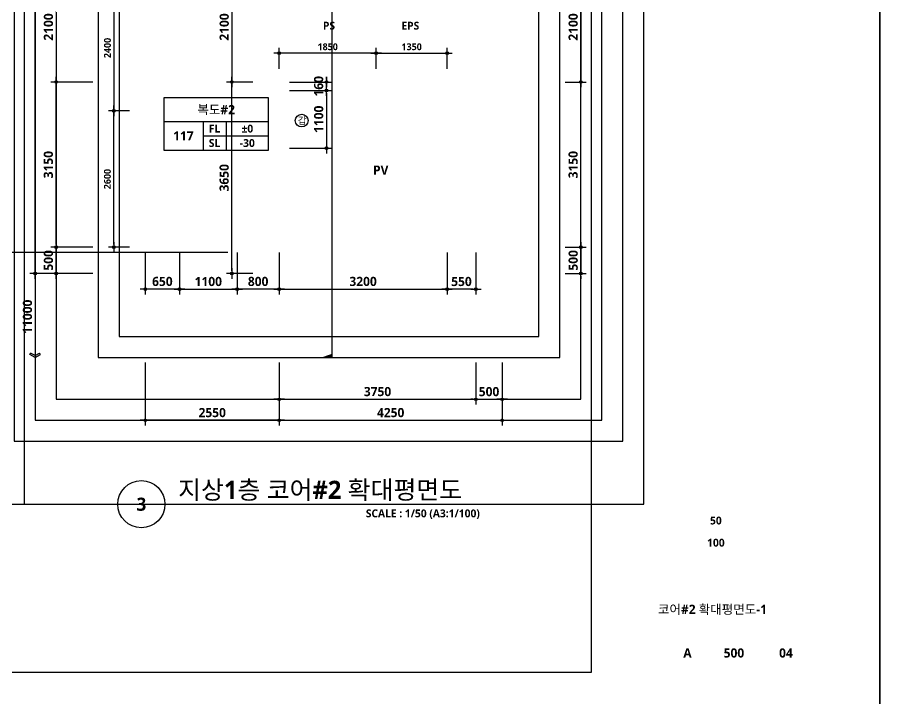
# Model space of a CAD drawing. Header units: millimetres. Extents: x -12482 to 126000, y 0 to 220200.
# Drawn here: x 25569 to 42500, y 30200 to 43176 of the extents above; entities that cross this region are included whole.
import ezdxf
from ezdxf.enums import TextEntityAlignment as Align

# ---------------------------------------------------------------- set-up
doc = ezdxf.new("R2010")
doc.units = ezdxf.units.MM
doc.header["$LTSCALE"] = 60
doc.layers.get('Defpoints').update_dxf_attribs({"color": 153})
for name, color, linetype in [('A-ANNO-DIM', 4, 'Continuous'), ('A-ANNO-GRA1', 7, 'Continuous'), ('A-ANNO-SYMB', 7, 'Continuous'), ('A-ANNO-TEXT1', 7, 'Continuous'), ('A-ANNO-TEXT2', 3, 'Continuous'), ('A-ANNO-TITL', 7, 'Continuous'), ('A-ST-AXIS-DIM', 7, 'Continuous'), ('AA-MKXX', 3, 'Continuous'), ('AA-XXXX-TXT1', 2, 'Continuous')]:
    doc.layers.add(name, color=color, linetype=linetype)
for name, color, linetype, plot in [('Defpoint', 161, 'Continuous', False), ('G(그리드1)', 185, 'Continuous', False), ('G(그리드2)', 235, 'Continuous', False)]:
    doc.layers.add(name, color=color, linetype=linetype, plot=plot)
doc.styles.add('2020음성 1차', font='NanumGothicBold.ttf')
doc.styles.add('SH_나눔', font='')
doc.styles.add('SH_진천_나눔', font='')
doc.styles.get('SH_나눔').set_extended_font_data('NanumGothic', bold=True)
doc.styles.get('SH_진천_나눔').set_extended_font_data('NanumGothic', bold=True)
doc.dimstyles.new('SHP 50', dxfattribs={"dimscale": 50, "dimtxt": 3.5, "dimasz": 1, "dimexe": 2, "dimexo": 2, "dimgap": 1, "dimtad": 1, "dimdec": 0, "dimzin": 0, "dimdsep": 46, "dimtxsty": 'SH_진천_나눔', "dimblk": 'DIMDOT', "dimcen": 0.09, "dimclrd": 256, "dimclre": 256, "dimclrt": 3, "dimadec": 0, "dimazin": 1, "dimtfac": 1, "dimtdec": 0, "dimtix": 1, "dimtmove": 2, "dimatfit": 0, "dimldrblk": 'DIMDOT', "dimfxl": 1, "dimtolj": 1, "dimtzin": 0, "dimlwd": -1, "dimlwe": -1, "dimarcsym": 0})
doc.dimstyles.new('SHP 50내부', dxfattribs={"dimscale": 50, "dimtxt": 2.6, "dimasz": 1, "dimexe": 2, "dimexo": 2, "dimgap": 1, "dimtad": 1, "dimdec": 0, "dimzin": 0, "dimdsep": 46, "dimtxsty": '2020음성 1차', "dimblk": 'DIMDOT', "dimcen": 0.09, "dimclrd": 256, "dimclre": 256, "dimclrt": 3, "dimadec": 0, "dimazin": 1, "dimtfac": 1, "dimtdec": 0, "dimtix": 1, "dimtmove": 2, "dimatfit": 0, "dimldrblk": 'DIMDOT', "dimfxl": 1, "dimtolj": 1, "dimtzin": 0, "dimlwd": -1, "dimlwe": -1, "dimarcsym": 0})

# ---------------------------------------------------------------- blocks, each defined once
blk = doc.blocks.new('*U13165')
at = {"layer": 'A-ANNO-TITL'}
blk.add_line((0, 0), (6250, 0), dxfattribs=at)
blk.add_circle((-450, 0), 450, dxfattribs=at)
at = {"layer": 'AA-XXXX-TXT1', "style": 'SH_진천_나눔'}
blk.add_attdef('DWG.TITLE', (250, 100), '', height=350, dxfattribs=at)
at = {"layer": 'AA-XXXX-TXT1', "color": 7, "style": 'SH_진천_나눔'}
blk.add_attdef('NO1', text='', height=300, dxfattribs=at).set_placement((-450, 0), align=Align.MIDDLE)
at = {"layer": 'AA-XXXX-TXT1', "style": 'SH_진천_나눔'}
blk.add_attdef('SCALE', text='', height=150, dxfattribs=at).set_placement((6000, -100), align=Align.TOP_RIGHT)
blk = doc.blocks.new('DIMDOT')
at = {"color": 0}
blk.add_line((-2, 0), (2, 0), dxfattribs=at)
for radius in [0.5, 0.25]:
    blk.add_circle((0, 0), radius, dxfattribs=at)
blk = doc.blocks.new('*D17116')
at = {"layer": 'A-ST-AXIS-DIM'}
for p, q in [((27000, 50800), (25800, 50800)), ((25900, 38350), (25900, 50750)), ((27000, 38300), (25800, 38300))]:
    blk.add_line(p, q, dxfattribs=at)
at = {"layer": 'Defpoints', "color": 0}
for p in [(25900, 50800), (27100, 50800), (27100, 38300)]:
    blk.add_point(p, dxfattribs=at)
at = {"layer": 'A-ST-AXIS-DIM', "linetype": 'ByBlock', "xscale": 50, "yscale": 50, "zscale": 50}
for p, rotation in [((25900, 50800), 90), ((25900, 38300), 270)]:
    blk.add_blockref('DIMDOT', p, dxfattribs=dict(at, rotation=rotation))
at = {"layer": 'A-ST-AXIS-DIM', "color": 3, "insert": (25754, 44550), "char_height": 175, "attachment_point": 5, "rotation": 90, "style": 'SH_진천_나눔'}
blk.add_mtext('\\A1;12500', dxfattribs=at)
blk = doc.blocks.new('arrow1')
at = {"color": 0}
for p, q in [((0, 0), (0.286, 0.501)), ((0, 0), (0.286, -0.501)), ((0.165, 0), (0.41, 0.429)), ((0.165, 0), (0.41, -0.429)), ((0.286, 0.501), (0.41, 0.43)), ((0.286, -0.501), (0.41, -0.43))]:
    blk.add_line(p, q, dxfattribs=at)
blk = doc.blocks.new('*D17117')
at = {"layer": 'A-ST-AXIS-DIM'}
for p, q in [((27000, 38800), (26200, 38800)), ((26300, 38850), (26300, 38900)), ((26300, 38300), (26300, 38800)), ((27000, 38300), (26200, 38300)), ((26300, 38250), (26300, 38200))]:
    blk.add_line(p, q, dxfattribs=at)
at = {"layer": 'Defpoints', "color": 0}
for p in [(26300, 38800), (27100, 38800), (27100, 38300)]:
    blk.add_point(p, dxfattribs=at)
at = {"layer": 'A-ST-AXIS-DIM', "linetype": 'ByBlock', "xscale": 50, "yscale": 50, "zscale": 50}
for p, rotation in [((26300, 38800), 270), ((26300, 38300), 90)]:
    blk.add_blockref('DIMDOT', p, dxfattribs=dict(at, rotation=rotation))
at = {"layer": 'A-ST-AXIS-DIM', "color": 3, "insert": (26154, 38550), "char_height": 175, "attachment_point": 5, "rotation": 90, "style": 'SH_진천_나눔'}
blk.add_mtext('\\A1;500', dxfattribs=at)
blk = doc.blocks.new('*D17771')
at = {"layer": 'A-ANNO-DIM'}
for p, q in [((30550, 42200), (30550, 42600)), ((32350, 42500), (30600, 42500)), ((32400, 42200), (32400, 42600))]:
    blk.add_line(p, q, dxfattribs=at)
at = {"layer": 'Defpoints', "color": 0}
for p in [(30550, 42500), (30550, 42100), (32400, 42100)]:
    blk.add_point(p, dxfattribs=at)
at = {"layer": 'A-ANNO-DIM', "linetype": 'ByBlock', "xscale": 50, "yscale": 50, "zscale": 50, "rotation": 180}
blk.add_blockref('DIMDOT', (30550, 42500), dxfattribs=at)
at = {"layer": 'A-ANNO-DIM', "linetype": 'ByBlock', "xscale": 50, "yscale": 50, "zscale": 50}
blk.add_blockref('DIMDOT', (32400, 42500), dxfattribs=at)
at = {"layer": 'A-ANNO-DIM', "color": 3, "insert": (31475, 42622), "char_height": 130, "attachment_point": 5, "style": '2020음성 1차'}
blk.add_mtext('\\A1;1850', dxfattribs=at)
blk = doc.blocks.new('*D17772')
at = {"layer": 'A-ANNO-DIM'}
for p, q in [((32400, 42200), (32400, 42600)), ((32450, 42500), (33700, 42500)), ((33750, 42200), (33750, 42600))]:
    blk.add_line(p, q, dxfattribs=at)
at = {"layer": 'Defpoints', "color": 0}
for p in [(33750, 42500), (32400, 42100), (33750, 42100)]:
    blk.add_point(p, dxfattribs=at)
at = {"layer": 'A-ANNO-DIM', "linetype": 'ByBlock', "xscale": 50, "yscale": 50, "zscale": 50, "rotation": 180}
blk.add_blockref('DIMDOT', (32400, 42500), dxfattribs=at)
at = {"layer": 'A-ANNO-DIM', "linetype": 'ByBlock', "xscale": 50, "yscale": 50, "zscale": 50}
blk.add_blockref('DIMDOT', (33750, 42500), dxfattribs=at)
at = {"layer": 'A-ANNO-DIM', "color": 3, "insert": (33075, 42622), "char_height": 130, "attachment_point": 5, "style": '2020음성 1차'}
blk.add_mtext('\\A1;1350', dxfattribs=at)
blk = doc.blocks.new('갑종 TEXT100')
at = {"layer": 'A-ANNO-SYMB'}
blk.add_circle((0, 0), 243, dxfattribs=at)
at = {"layer": 'A-ANNO-TITL', "style": '2020음성 1차'}
blk.add_text('갑 ', height=266.7, dxfattribs=at).set_placement((67, 0), align=Align.MIDDLE_CENTER)
blk = doc.blocks.new('*D17781')
at = {"layer": 'A-ST-AXIS-DIM'}
for p, q in [((31450, 42000), (31450, 42050)), ((30750, 41950), (31550, 41950)), ((31450, 41790), (31450, 41950)), ((30750, 41790), (31550, 41790)), ((31450, 41740), (31450, 41690))]:
    blk.add_line(p, q, dxfattribs=at)
at = {"layer": 'Defpoints', "color": 0}
for p in [(30650, 41950), (31450, 41950), (30650, 41790)]:
    blk.add_point(p, dxfattribs=at)
at = {"layer": 'A-ST-AXIS-DIM', "linetype": 'ByBlock', "xscale": 50, "yscale": 50, "zscale": 50}
for p, rotation in [((31450, 41950), 270), ((31450, 41790), 90)]:
    blk.add_blockref('DIMDOT', p, dxfattribs=dict(at, rotation=rotation))
at = {"layer": 'A-ST-AXIS-DIM', "color": 3, "insert": (31303, 41870), "char_height": 175, "attachment_point": 5, "rotation": 90, "style": 'SH_진천_나눔'}
blk.add_mtext('\\A1;160', dxfattribs=at)
blk = doc.blocks.new('*D17782')
at = {"layer": 'A-ST-AXIS-DIM'}
for p, q in [((30750, 41790), (31550, 41790)), ((31450, 41740), (31450, 40740)), ((30750, 40690), (31550, 40690))]:
    blk.add_line(p, q, dxfattribs=at)
at = {"layer": 'Defpoints', "color": 0}
for p in [(30650, 41790), (30650, 40690), (31450, 40690)]:
    blk.add_point(p, dxfattribs=at)
at = {"layer": 'A-ST-AXIS-DIM', "linetype": 'ByBlock', "xscale": 50, "yscale": 50, "zscale": 50}
for p, rotation in [((31450, 41790), 90), ((31450, 40690), 270)]:
    blk.add_blockref('DIMDOT', p, dxfattribs=dict(at, rotation=rotation))
at = {"layer": 'A-ST-AXIS-DIM', "color": 3, "insert": (31304, 41240), "char_height": 175, "attachment_point": 5, "rotation": 90, "style": 'SH_진천_나눔'}
blk.add_mtext('\\A1;1100', dxfattribs=at)
blk = doc.blocks.new('*D17783')
at = {"layer": 'A-ST-AXIS-DIM'}
for p, q in [((30550, 36600), (30550, 35400)), ((34800, 36600), (34800, 35400)), ((30600, 35500), (34750, 35500))]:
    blk.add_line(p, q, dxfattribs=at)
at = {"layer": 'Defpoints', "color": 0}
for p in [(30550, 36700), (34800, 36700), (34800, 35500)]:
    blk.add_point(p, dxfattribs=at)
at = {"layer": 'A-ST-AXIS-DIM', "linetype": 'ByBlock', "xscale": 50, "yscale": 50, "zscale": 50, "rotation": 180}
blk.add_blockref('DIMDOT', (30550, 35500), dxfattribs=at)
at = {"layer": 'A-ST-AXIS-DIM', "linetype": 'ByBlock', "xscale": 50, "yscale": 50, "zscale": 50}
blk.add_blockref('DIMDOT', (34800, 35500), dxfattribs=at)
at = {"layer": 'A-ST-AXIS-DIM', "color": 3, "insert": (32675, 35646), "char_height": 175, "attachment_point": 5, "style": 'SH_진천_나눔'}
blk.add_mtext('\\A1;4250', dxfattribs=at)
blk = doc.blocks.new('*D17784')
at = {"layer": 'A-ST-AXIS-DIM'}
for p, q in [((28000, 36600), (28000, 35400)), ((30550, 36600), (30550, 35400)), ((30500, 35500), (28050, 35500))]:
    blk.add_line(p, q, dxfattribs=at)
at = {"layer": 'Defpoints', "color": 0}
for p in [(28000, 36700), (30550, 36700), (28000, 35500)]:
    blk.add_point(p, dxfattribs=at)
at = {"layer": 'A-ST-AXIS-DIM', "linetype": 'ByBlock', "xscale": 50, "yscale": 50, "zscale": 50, "rotation": 180}
blk.add_blockref('DIMDOT', (28000, 35500), dxfattribs=at)
at = {"layer": 'A-ST-AXIS-DIM', "linetype": 'ByBlock', "xscale": 50, "yscale": 50, "zscale": 50}
blk.add_blockref('DIMDOT', (30550, 35500), dxfattribs=at)
at = {"layer": 'A-ST-AXIS-DIM', "color": 3, "insert": (29275, 35646), "char_height": 175, "attachment_point": 5, "style": 'SH_진천_나눔'}
blk.add_mtext('\\A1;2550', dxfattribs=at)
blk = doc.blocks.new('*D17785')
at = {"layer": 'A-ST-AXIS-DIM'}
for p, q in [((34300, 36600), (34300, 35800)), ((34800, 36600), (34800, 35800)), ((34250, 35900), (34200, 35900)), ((34300, 35900), (34800, 35900)), ((34850, 35900), (34900, 35900))]:
    blk.add_line(p, q, dxfattribs=at)
at = {"layer": 'Defpoints', "color": 0}
for p in [(34300, 36700), (34800, 36700), (34800, 35900)]:
    blk.add_point(p, dxfattribs=at)
at = {"layer": 'A-ST-AXIS-DIM', "linetype": 'ByBlock', "xscale": 50, "yscale": 50, "zscale": 50}
blk.add_blockref('DIMDOT', (34300, 35900), dxfattribs=at)
at = {"layer": 'A-ST-AXIS-DIM', "linetype": 'ByBlock', "xscale": 50, "yscale": 50, "zscale": 50, "rotation": 180}
blk.add_blockref('DIMDOT', (34800, 35900), dxfattribs=at)
at = {"layer": 'A-ST-AXIS-DIM', "color": 3, "insert": (34550, 36046), "char_height": 175, "attachment_point": 5, "style": 'SH_진천_나눔'}
blk.add_mtext('\\A1;500', dxfattribs=at)
blk = doc.blocks.new('*D17786')
at = {"layer": 'A-ST-AXIS-DIM'}
for p, q in [((30550, 36600), (30550, 35800)), ((34300, 36600), (34300, 35800)), ((30600, 35900), (34250, 35900))]:
    blk.add_line(p, q, dxfattribs=at)
at = {"layer": 'Defpoints', "color": 0}
for p in [(30550, 36700), (34300, 36700), (34300, 35900)]:
    blk.add_point(p, dxfattribs=at)
at = {"layer": 'A-ST-AXIS-DIM', "linetype": 'ByBlock', "xscale": 50, "yscale": 50, "zscale": 50, "rotation": 180}
blk.add_blockref('DIMDOT', (30550, 35900), dxfattribs=at)
at = {"layer": 'A-ST-AXIS-DIM', "linetype": 'ByBlock', "xscale": 50, "yscale": 50, "zscale": 50}
blk.add_blockref('DIMDOT', (34300, 35900), dxfattribs=at)
at = {"layer": 'A-ST-AXIS-DIM', "color": 3, "insert": (32425, 36047), "char_height": 175, "attachment_point": 5, "style": 'SH_진천_나눔'}
blk.add_mtext('\\A1;3750', dxfattribs=at)
blk = doc.blocks.new('*D17787')
at = {"layer": 'A-ST-AXIS-DIM'}
for p, q in [((28650, 38700), (28650, 37900)), ((29750, 38700), (29750, 37900)), ((28700, 38000), (29700, 38000))]:
    blk.add_line(p, q, dxfattribs=at)
at = {"layer": 'Defpoints', "color": 0}
for p in [(28650, 38800), (29750, 38800), (29750, 38000)]:
    blk.add_point(p, dxfattribs=at)
at = {"layer": 'A-ST-AXIS-DIM', "linetype": 'ByBlock', "xscale": 50, "yscale": 50, "zscale": 50, "rotation": 180}
blk.add_blockref('DIMDOT', (28650, 38000), dxfattribs=at)
at = {"layer": 'A-ST-AXIS-DIM', "linetype": 'ByBlock', "xscale": 50, "yscale": 50, "zscale": 50}
blk.add_blockref('DIMDOT', (29750, 38000), dxfattribs=at)
at = {"layer": 'A-ST-AXIS-DIM', "color": 3, "insert": (29200, 38146), "char_height": 175, "attachment_point": 5, "style": 'SH_진천_나눔'}
blk.add_mtext('\\A1;1100', dxfattribs=at)
blk = doc.blocks.new('*D17788')
at = {"layer": 'A-ST-AXIS-DIM'}
for p, q in [((28000, 38700), (28000, 37900)), ((28650, 38700), (28650, 37900)), ((28600, 38000), (28050, 38000))]:
    blk.add_line(p, q, dxfattribs=at)
at = {"layer": 'Defpoints', "color": 0}
for p in [(28000, 38800), (28650, 38800), (28000, 38000)]:
    blk.add_point(p, dxfattribs=at)
at = {"layer": 'A-ST-AXIS-DIM', "linetype": 'ByBlock', "xscale": 50, "yscale": 50, "zscale": 50, "rotation": 180}
blk.add_blockref('DIMDOT', (28000, 38000), dxfattribs=at)
at = {"layer": 'A-ST-AXIS-DIM', "linetype": 'ByBlock', "xscale": 50, "yscale": 50, "zscale": 50}
blk.add_blockref('DIMDOT', (28650, 38000), dxfattribs=at)
at = {"layer": 'A-ST-AXIS-DIM', "color": 3, "insert": (28325, 38147), "char_height": 175, "attachment_point": 5, "style": 'SH_진천_나눔'}
blk.add_mtext('\\A1;650', dxfattribs=at)
blk = doc.blocks.new('*D17789')
at = {"layer": 'A-ST-AXIS-DIM'}
for p, q in [((29750, 38700), (29750, 37900)), ((30550, 38700), (30550, 37900)), ((30500, 38000), (29800, 38000))]:
    blk.add_line(p, q, dxfattribs=at)
at = {"layer": 'Defpoints', "color": 0}
for p in [(29750, 38800), (30550, 38800), (29750, 38000)]:
    blk.add_point(p, dxfattribs=at)
at = {"layer": 'A-ST-AXIS-DIM', "linetype": 'ByBlock', "xscale": 50, "yscale": 50, "zscale": 50, "rotation": 180}
blk.add_blockref('DIMDOT', (29750, 38000), dxfattribs=at)
at = {"layer": 'A-ST-AXIS-DIM', "linetype": 'ByBlock', "xscale": 50, "yscale": 50, "zscale": 50}
blk.add_blockref('DIMDOT', (30550, 38000), dxfattribs=at)
at = {"layer": 'A-ST-AXIS-DIM', "color": 3, "insert": (30150, 38147), "char_height": 175, "attachment_point": 5, "style": 'SH_진천_나눔'}
blk.add_mtext('\\A1;800', dxfattribs=at)
blk = doc.blocks.new('*D17790')
at = {"layer": 'A-ANNO-DIM'}
for p, q in [((27700, 43800), (27300, 43800)), ((27400, 43750), (27400, 41450)), ((27700, 41400), (27300, 41400))]:
    blk.add_line(p, q, dxfattribs=at)
at = {"layer": 'Defpoints', "color": 0}
for p in [(27800, 43800), (27400, 41400), (27800, 41400)]:
    blk.add_point(p, dxfattribs=at)
at = {"layer": 'A-ANNO-DIM', "linetype": 'ByBlock', "xscale": 50, "yscale": 50, "zscale": 50}
for p, rotation in [((27400, 43800), 90), ((27400, 41400), 270)]:
    blk.add_blockref('DIMDOT', p, dxfattribs=dict(at, rotation=rotation))
at = {"layer": 'A-ANNO-DIM', "color": 3, "insert": (27279, 42600), "char_height": 130, "attachment_point": 5, "rotation": 90, "style": '2020음성 1차'}
blk.add_mtext('\\A1;2400', dxfattribs=at)
blk = doc.blocks.new('*D17797')
at = {"layer": 'A-ANNO-DIM'}
for p, q in [((27700, 41400), (27300, 41400)), ((27400, 38850), (27400, 41350)), ((27700, 38800), (27300, 38800))]:
    blk.add_line(p, q, dxfattribs=at)
at = {"layer": 'Defpoints', "color": 0}
for p in [(27400, 41400), (27800, 41400), (27800, 38800)]:
    blk.add_point(p, dxfattribs=at)
at = {"layer": 'A-ANNO-DIM', "linetype": 'ByBlock', "xscale": 50, "yscale": 50, "zscale": 50}
for p, rotation in [((27400, 41400), 90), ((27400, 38800), 270)]:
    blk.add_blockref('DIMDOT', p, dxfattribs=dict(at, rotation=rotation))
at = {"layer": 'A-ANNO-DIM', "color": 3, "insert": (27278, 40100), "char_height": 130, "attachment_point": 5, "rotation": 90, "style": '2020음성 1차'}
blk.add_mtext('\\A1;2600', dxfattribs=at)
blk = doc.blocks.new('G$C9D92D8A7')
at = {"layer": 'A-ANNO-GRA1'}
for p, q in [((0, 11), (40, 11)), ((15, 11), (15, 0)), ((23.75, 11), (23.75, 0)), ((15, 5.5), (40, 5.5))]:
    blk.add_line(p, q, dxfattribs=at)
blk.add_lwpolyline([(0, 20), (0, 0), (40, 0), (40, 20)], close=True, dxfattribs=at)
at = {"style": '2020음성 1차'}
for tag, height, p in [('실명', 3.5, (20, 15.5)), ('실번호', 3.5, (7.5, 5.5)), ('마감레벨', 3, (31.875, 8.25)), ('구조레벨', 3, (31.875, 2.75))]:
    blk.add_attdef(tag, text='', height=height, dxfattribs=at).set_placement(p, align=Align.MIDDLE_CENTER)
at = {"layer": 'A-ANNO-TEXT1', "style": 'SH_나눔'}
for s, p in [('FL', (19.375, 8.25)), ('SL', (19.375, 2.75))]:
    blk.add_text(s, height=3, dxfattribs=at).set_placement(p, align=Align.MIDDLE)
blk = doc.blocks.new('*D17830')
at = {"layer": 'A-ST-AXIS-DIM'}
for p, q in [((36000, 44050), (36400, 44050)), ((36300, 44000), (36300, 42000)), ((36000, 41950), (36400, 41950))]:
    blk.add_line(p, q, dxfattribs=at)
at = {"layer": 'Defpoints', "color": 0}
for p in [(35900, 44050), (35900, 41950), (36300, 41950)]:
    blk.add_point(p, dxfattribs=at)
at = {"layer": 'A-ST-AXIS-DIM', "linetype": 'ByBlock', "xscale": 50, "yscale": 50, "zscale": 50}
for p, rotation in [((36300, 44050), 90), ((36300, 41950), 270)]:
    blk.add_blockref('DIMDOT', p, dxfattribs=dict(at, rotation=rotation))
at = {"layer": 'A-ST-AXIS-DIM', "color": 3, "insert": (36154, 43000), "char_height": 175, "attachment_point": 5, "rotation": 90, "style": 'SH_진천_나눔'}
blk.add_mtext('\\A1;2100', dxfattribs=at)
blk = doc.blocks.new('*D17831')
at = {"layer": 'A-ST-AXIS-DIM'}
for p, q in [((36000, 41950), (36400, 41950)), ((36300, 38850), (36300, 41900)), ((36000, 38800), (36400, 38800))]:
    blk.add_line(p, q, dxfattribs=at)
at = {"layer": 'Defpoints', "color": 0}
for p in [(35900, 41950), (36300, 41950), (35900, 38800)]:
    blk.add_point(p, dxfattribs=at)
at = {"layer": 'A-ST-AXIS-DIM', "linetype": 'ByBlock', "xscale": 50, "yscale": 50, "zscale": 50}
for p, rotation in [((36300, 41950), 90), ((36300, 38800), 270)]:
    blk.add_blockref('DIMDOT', p, dxfattribs=dict(at, rotation=rotation))
at = {"layer": 'A-ST-AXIS-DIM', "color": 3, "insert": (36153, 40375), "char_height": 175, "attachment_point": 5, "rotation": 90, "style": 'SH_진천_나눔'}
blk.add_mtext('\\A1;3150', dxfattribs=at)
blk = doc.blocks.new('*D17832')
at = {"layer": 'A-ST-AXIS-DIM'}
for p, q in [((36000, 38800), (36400, 38800)), ((36300, 38850), (36300, 38900)), ((36300, 38800), (36300, 38300)), ((36000, 38300), (36400, 38300)), ((36300, 38250), (36300, 38200))]:
    blk.add_line(p, q, dxfattribs=at)
at = {"layer": 'Defpoints', "color": 0}
for p in [(35900, 38800), (35900, 38300), (36300, 38300)]:
    blk.add_point(p, dxfattribs=at)
at = {"layer": 'A-ST-AXIS-DIM', "linetype": 'ByBlock', "xscale": 50, "yscale": 50, "zscale": 50}
for p, rotation in [((36300, 38800), 270), ((36300, 38300), 90)]:
    blk.add_blockref('DIMDOT', p, dxfattribs=dict(at, rotation=rotation))
at = {"layer": 'A-ST-AXIS-DIM', "color": 3, "insert": (36154, 38550), "char_height": 175, "attachment_point": 5, "rotation": 90, "style": 'SH_진천_나눔'}
blk.add_mtext('\\A1;500', dxfattribs=at)
blk = doc.blocks.new('*D17839')
at = {"layer": 'A-ST-AXIS-DIM'}
for p, q in [((30050, 44050), (29550, 44050)), ((29650, 44000), (29650, 42000)), ((30050, 41950), (29550, 41950))]:
    blk.add_line(p, q, dxfattribs=at)
at = {"layer": 'Defpoints', "color": 0}
for p in [(30150, 44050), (29650, 41950), (30150, 41950)]:
    blk.add_point(p, dxfattribs=at)
at = {"layer": 'A-ST-AXIS-DIM', "linetype": 'ByBlock', "xscale": 50, "yscale": 50, "zscale": 50}
for p, rotation in [((29650, 44050), 90), ((29650, 41950), 270)]:
    blk.add_blockref('DIMDOT', p, dxfattribs=dict(at, rotation=rotation))
at = {"layer": 'A-ST-AXIS-DIM', "color": 3, "insert": (29504, 43000), "char_height": 175, "attachment_point": 5, "rotation": 90, "style": 'SH_진천_나눔'}
blk.add_mtext('\\A1;2100', dxfattribs=at)
blk = doc.blocks.new('*D17840')
at = {"layer": 'A-ST-AXIS-DIM'}
for p, q in [((30050, 41950), (29550, 41950)), ((29650, 38350), (29650, 41900)), ((30050, 38300), (29550, 38300))]:
    blk.add_line(p, q, dxfattribs=at)
at = {"layer": 'Defpoints', "color": 0}
for p in [(29650, 41950), (30150, 41950), (30150, 38300)]:
    blk.add_point(p, dxfattribs=at)
at = {"layer": 'A-ST-AXIS-DIM', "linetype": 'ByBlock', "xscale": 50, "yscale": 50, "zscale": 50}
for p, rotation in [((29650, 41950), 89.99999999999994), ((29650, 38300), 269.9999999999999)]:
    blk.add_blockref('DIMDOT', p, dxfattribs=dict(at, rotation=rotation))
at = {"layer": 'A-ST-AXIS-DIM', "color": 3, "insert": (29503, 40125), "char_height": 175, "attachment_point": 5, "rotation": 90, "style": 'SH_진천_나눔'}
blk.add_mtext('\\A1;3650', dxfattribs=at)
blk = doc.blocks.new('*D18323')
at = {"layer": 'A-ST-AXIS-DIM'}
for p, q in [((27000, 44050), (26200, 44050)), ((26300, 44000), (26300, 42000)), ((27000, 41950), (26200, 41950))]:
    blk.add_line(p, q, dxfattribs=at)
at = {"layer": 'Defpoints', "color": 0}
for p in [(27100, 44050), (26300, 41950), (27100, 41950)]:
    blk.add_point(p, dxfattribs=at)
at = {"layer": 'A-ST-AXIS-DIM', "linetype": 'ByBlock', "xscale": 50, "yscale": 50, "zscale": 50}
for p, rotation in [((26300, 44050), 90), ((26300, 41950), 270)]:
    blk.add_blockref('DIMDOT', p, dxfattribs=dict(at, rotation=rotation))
at = {"layer": 'A-ST-AXIS-DIM', "color": 3, "insert": (26154, 43000), "char_height": 175, "attachment_point": 5, "rotation": 90, "style": 'SH_진천_나눔'}
blk.add_mtext('\\A1;2100', dxfattribs=at)
blk = doc.blocks.new('*D18324')
at = {"layer": 'A-ST-AXIS-DIM'}
for p, q in [((27000, 41950), (26200, 41950)), ((26300, 38850), (26300, 41900)), ((27000, 38800), (26200, 38800))]:
    blk.add_line(p, q, dxfattribs=at)
at = {"layer": 'Defpoints', "color": 0}
for p in [(26300, 41950), (27100, 41950), (27100, 38800)]:
    blk.add_point(p, dxfattribs=at)
at = {"layer": 'A-ST-AXIS-DIM', "linetype": 'ByBlock', "xscale": 50, "yscale": 50, "zscale": 50}
for p, rotation in [((26300, 41950), 90), ((26300, 38800), 270)]:
    blk.add_blockref('DIMDOT', p, dxfattribs=dict(at, rotation=rotation))
at = {"layer": 'A-ST-AXIS-DIM', "color": 3, "insert": (26153, 40375), "char_height": 175, "attachment_point": 5, "rotation": 90, "style": 'SH_진천_나눔'}
blk.add_mtext('\\A1;3150', dxfattribs=at)
blk = doc.blocks.new('*D20156')
at = {"layer": 'A-ST-AXIS-DIM'}
for p, q in [((30550, 38700), (30550, 37900)), ((33750, 38700), (33750, 37900)), ((30600, 38000), (33700, 38000))]:
    blk.add_line(p, q, dxfattribs=at)
at = {"layer": 'Defpoints', "color": 0}
for p in [(30550, 38800), (33750, 38800), (33750, 38000)]:
    blk.add_point(p, dxfattribs=at)
at = {"layer": 'A-ST-AXIS-DIM', "linetype": 'ByBlock', "xscale": 50, "yscale": 50, "zscale": 50, "rotation": 180}
blk.add_blockref('DIMDOT', (30550, 38000), dxfattribs=at)
at = {"layer": 'A-ST-AXIS-DIM', "linetype": 'ByBlock', "xscale": 50, "yscale": 50, "zscale": 50}
blk.add_blockref('DIMDOT', (33750, 38000), dxfattribs=at)
at = {"layer": 'A-ST-AXIS-DIM', "color": 3, "insert": (32150, 38147), "char_height": 175, "attachment_point": 5, "style": 'SH_진천_나눔'}
blk.add_mtext('\\A1;3200', dxfattribs=at)
blk = doc.blocks.new('*D20157')
at = {"layer": 'A-ST-AXIS-DIM'}
for p, q in [((33750, 38700), (33750, 37900)), ((34300, 38700), (34300, 37900)), ((34250, 38000), (33800, 38000))]:
    blk.add_line(p, q, dxfattribs=at)
at = {"layer": 'Defpoints', "color": 0}
for p in [(33750, 38800), (34300, 38800), (33750, 38000)]:
    blk.add_point(p, dxfattribs=at)
at = {"layer": 'A-ST-AXIS-DIM', "linetype": 'ByBlock', "xscale": 50, "yscale": 50, "zscale": 50, "rotation": 180}
blk.add_blockref('DIMDOT', (33750, 38000), dxfattribs=at)
at = {"layer": 'A-ST-AXIS-DIM', "linetype": 'ByBlock', "xscale": 50, "yscale": 50, "zscale": 50}
blk.add_blockref('DIMDOT', (34300, 38000), dxfattribs=at)
at = {"layer": 'A-ST-AXIS-DIM', "color": 3, "insert": (34025, 38146), "char_height": 175, "attachment_point": 5, "style": 'SH_진천_나눔'}
blk.add_mtext('\\A1;550', dxfattribs=at)

msp = doc.modelspace()

# ---------------------------------------------------------------- hatches: boundary and pattern name
at = {"layer": 'AA-MKXX'}
msp.add_hatch(color=256, dxfattribs=at).paths.add_polyline_path([(31361.5, 36700), (31561.5, 36770), (31561.5, 36700)])

# ---------------------------------------------------------------- linework, layer by layer
msp.add_line((29575, 38700, 103000), (23700, 38700))
at = {"layer": 'A-ST-AXIS-DIM'}
for p, q in [((26800, 38300), (25800, 38300)), ((25900, 38250), (25900, 36700))]:
    msp.add_line(p, q, dxfattribs=at)
at = {"layer": 'AA-MKXX'}
msp.add_lwpolyline([(31561.5, 36700), (31561.5, 44550), (32761.5, 44550), (32761.5, 52400)], dxfattribs=at)
at = {"layer": 'Defpoint'}
for points in [[(0, 59400), (42000, 59400), (42000, 29700), (0, 29700)], [(42000, 59400), (84000, 59400), (84000, 29700), (42000, 29700)], [(1000, 30700), (36500, 30700), (36500, 58400), (1000, 58400)]]:
    msp.add_lwpolyline(points, close=True, dxfattribs=at)
at = {"layer": 'G(그리드1)'}
for points in [[(25700, 55200), (13300, 55200), (13300, 33900), (25700, 33900)], [(37500, 55200), (25100, 55200), (25100, 33900), (37500, 33900)], [(37100, 54800), (25500, 54800), (25500, 35100), (37100, 35100)], [(36700, 54400), (25900, 54400), (25900, 35500), (36700, 35500)], [(36300, 54000), (26300, 54000), (26300, 35900), (36300, 35900)], [(35900, 52800), (27100, 52800), (27100, 36700), (35900, 36700)]]:
    msp.add_lwpolyline(points, close=True, dxfattribs=at)
at = {"layer": 'G(그리드2)'}
msp.add_lwpolyline([(35500, 52400), (27500, 52400), (27500, 37100), (35500, 37100)], close=True, dxfattribs=at)

# ---------------------------------------------------------------- block references
at = {"xscale": 0.5, "yscale": 0.5, "zscale": 0.5}
msp.add_blockref('갑종 TEXT100', (30980, 41215), dxfattribs=at)
ref = msp.add_blockref('*U13165', (28375, 33900))
ref.add_attrib('SCALE', 'SCALE : 1/50 (A3:1/100)', dxfattribs={"layer": 'A-ANNO-TITL', "height": 150, "style": 'SH_진천_나눔'}).set_placement((34375, 33800), align=Align.TOP_RIGHT)
ref.add_attrib('DWG.TITLE', '지상1층 코어#2 확대평면도', (28625, 34000), dxfattribs={"layer": 'A-ANNO-TITL', "height": 347.908, "style": 'SH_진천_나눔'})
ref.add_attrib('NO1', '3', dxfattribs={"layer": 'A-ANNO-TITL', "color": 7, "height": 250, "style": 'SH_진천_나눔'}).set_placement((27925, 33900), align=Align.MIDDLE)
at = {"layer": 'A-ANNO-TEXT1'}
ref = msp.add_blockref('G$C9D92D8A7', (28350, 40650), dxfattribs=dict(at, xscale=50, yscale=50, zscale=50))
ref.add_attrib('실명', '복도#2', dxfattribs={"layer": 'A-ANNO-TEXT2', "height": 175, "style": '2020음성 1차'}).set_placement((29350, 41425, 171666.7), align=Align.MIDDLE_CENTER)
ref.add_attrib('실번호', '117', dxfattribs={"layer": 'A-ANNO-TEXT2', "height": 175, "style": '2020음성 1차'}).set_placement((28725, 40925, 171666.7), align=Align.MIDDLE_CENTER)
ref.add_attrib('마감레벨', '%%p0', dxfattribs={"height": 150, "style": '2020음성 1차'}).set_placement((29943.7, 41062.5, 171666.7), align=Align.MIDDLE_CENTER)
ref.add_attrib('구조레벨', '-30', dxfattribs={"height": 150, "style": '2020음성 1차'}).set_placement((29943.7, 40787.5, 171666.7), align=Align.MIDDLE_CENTER)
at = {"layer": 'A-ST-AXIS-DIM'}
for name, p, xscale, yscale, zscale, rotation in [('DIMDOT', (25900, 38300), 50, 50, 50, 90), ('arrow1', (25900, 36700), -200, 200, 200, 269.9999999999856)]:
    msp.add_blockref(name, p, dxfattribs=dict(at, xscale=xscale, yscale=yscale, zscale=zscale, rotation=rotation))

# ---------------------------------------------------------------- texts
at = {"layer": 'A-ANNO-TEXT1', "style": 'SH_진천_나눔'}
for s, p in [('PS', (31500, 43025)), ('EPS', (33050, 43025))]:
    msp.add_text(s, height=150, dxfattribs=at).set_placement(p, align=Align.MIDDLE_CENTER)
msp.add_text('PV', height=175, dxfattribs=at).set_placement((32485.9, 40271), align=Align.MIDDLE)
at = {"layer": 'A-ANNO-TITL', "style": 'SH_진천_나눔'}
for s, height, p in [('50', 150, (38872.6, 33588.9)), ('100', 150, (38872.6, 33166.7)), (' 코어#2 확대평면도-1', 175, (38778.4, 31898.6)), ('500', 175, (39216.8, 31063.5)), ('04', 175, (40207.9, 31063.5)), ('A', 175, (38331.3, 31063.5))]:
    msp.add_text(s, height=height, dxfattribs=at).set_placement(p, align=Align.MIDDLE)
at = {"layer": 'A-ST-AXIS-DIM', "color": 3, "insert": (25754, 37475), "char_height": 175, "attachment_point": 5, "rotation": 90, "style": 'SH_진천_나눔'}
msp.add_mtext('\\A1;11000', dxfattribs=at)

# ---------------------------------------------------------------- dimensions: what is measured, and where the dimension line sits
at = {"layer": 'A-ANNO-DIM'}
for base, p1, p2, angle, picture, middle in [((27400, 41400), (27800, 43800), (27800, 41400), 90, '*D17790', (27278.5, 42600)), ((30550, 42500), (32400, 42100), (30550, 42100), 180, '*D17771', (31475, 42621.7)), ((33750, 42500), (32400, 42100), (33750, 42100), 0, '*D17772', (33075, 42621.7)), ((27400, 41400), (27800, 38800), (27800, 41400), 270, '*D17797', (27278.3, 40100))]:
    dim = msp.add_linear_dim(base=base, p1=p1, p2=p2, angle=angle, dimstyle='SHP 50내부', override={"dimtxsty": '2020음성 1차', "dimldrblk": 'DIMDOT'}, dxfattribs=at)
    dim.commit()
    dim.dimension.update_dxf_attribs({"geometry": picture, "text_midpoint": middle})
at = {"layer": 'A-ST-AXIS-DIM'}
for base, p1, p2, angle, picture, middle in [((25900, 50800), (27100, 38300), (27100, 50800), 90, '*D17116', (25753.6, 44550)), ((26300, 41950), (27100, 44050), (27100, 41950), 270, '*D18323', (26153.8, 43000)), ((26300, 41950), (27100, 38800), (27100, 41950), 90, '*D18324', (26153.4, 40375)), ((26300, 38800), (27100, 38300), (27100, 38800), 90, '*D17117', (26153.8, 38550)), ((28000, 35500), (30550, 36700), (28000, 36700), 180, '*D17784', (29275, 35646.4))]:
    dim = msp.add_linear_dim(base=base, p1=p1, p2=p2, angle=angle, dimstyle='SHP 50', dxfattribs=at)
    dim.commit()
    dim.dimension.update_dxf_attribs({"geometry": picture, "text_midpoint": middle})
for base, p1, p2, angle, picture, middle in [((29650, 41950), (30150, 44050), (30150, 41950), 90, '*D17839', (29503.8, 43000)), ((36300, 41950), (35900, 44050), (35900, 41950), 90, '*D17830', (36153.8, 43000)), ((29650, 41950), (30150, 38300), (30150, 41950), 270, '*D17840', (29503.4, 40125)), ((31450, 41950), (30650, 41790), (30650, 41950), 270, '*D17781', (31303.4, 41870)), ((36300, 41950), (35900, 38800), (35900, 41950), 270, '*D17831', (36153.4, 40375)), ((31450, 40690), (30650, 41790), (30650, 40690), 90, '*D17782', (31304, 41240)), ((29750, 38000), (28650, 38800), (29750, 38800), 180, '*D17787', (29200, 38146)), ((33750, 38000), (30550, 38800), (33750, 38800), 180, '*D20156', (32150, 38146.6)), ((36300, 38300), (35900, 38800), (35900, 38300), 90, '*D17832', (36153.8, 38550))]:
    dim = msp.add_linear_dim(base=base, p1=p1, p2=p2, angle=angle, dimstyle='SHP 50', override={"dimtxsty": 'SH_진천_나눔', "dimldrblk": 'DIMDOT'}, dxfattribs=at)
    dim.commit()
    dim.dimension.update_dxf_attribs({"geometry": picture, "text_midpoint": middle})
for base, p1, p2, picture, middle in [((28000, 38000), (28650, 38800), (28000, 38800), '*D17788', (28325, 38146.6)), ((29750, 38000), (30550, 38800), (29750, 38800), '*D17789', (30150, 38146.6)), ((33750, 38000), (34300, 38800), (33750, 38800), '*D20157', (34025, 38146.2))]:
    dim = msp.add_linear_dim(base=base, p1=p1, p2=p2, dimstyle='SHP 50', override={"dimtxsty": 'SH_진천_나눔', "dimldrblk": 'DIMDOT'}, dxfattribs=at)
    dim.commit()
    dim.dimension.update_dxf_attribs({"geometry": picture, "text_midpoint": middle})
for base, p1, p2, picture, middle in [((34800, 35500), (30550, 36700), (34800, 36700), '*D17783', (32675, 35646.4)), ((34300, 35900), (30550, 36700), (34300, 36700), '*D17786', (32425, 36046.6)), ((34800, 35900), (34300, 36700), (34800, 36700), '*D17785', (34550, 36046.2))]:
    dim = msp.add_linear_dim(base=base, p1=p1, p2=p2, dimstyle='SHP 50', dxfattribs=at)
    dim.commit()
    dim.dimension.update_dxf_attribs({"geometry": picture, "text_midpoint": middle})

doc.saveas('drawing.dxf')
